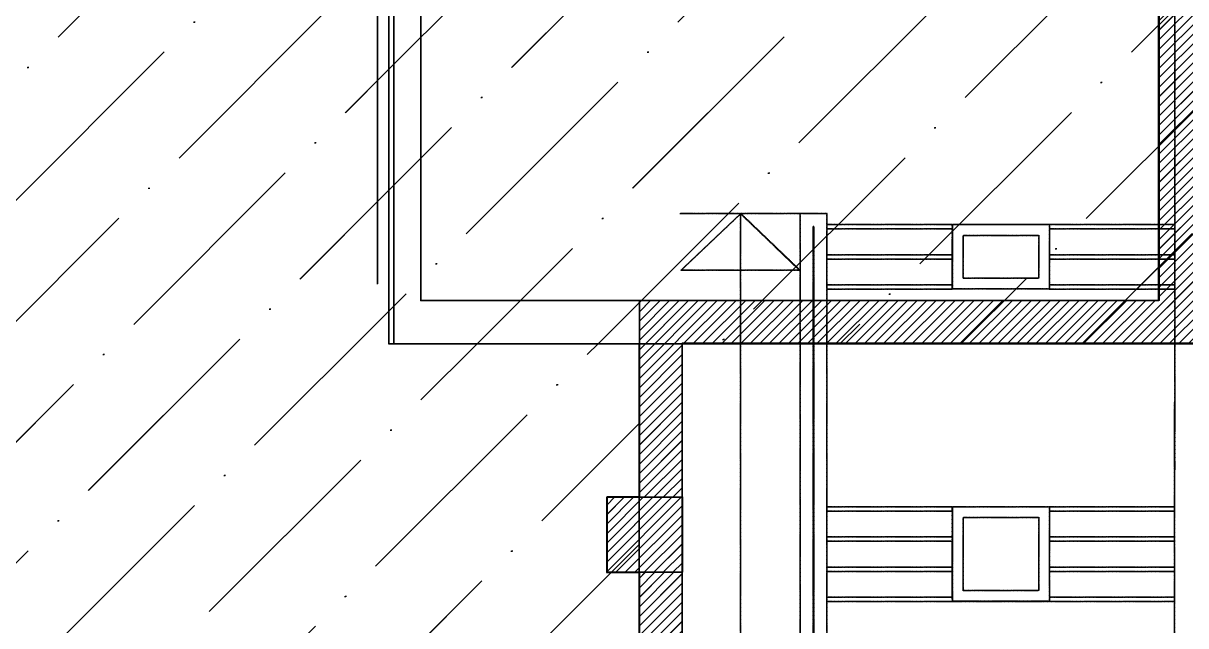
# Model space of a CAD drawing. Header units: inches. Extents: x 4821 to 127877, y 58012 to 433683.
# Drawn here: x 75381 to 86170, y 376889 to 382483 of the extents above; entities that cross this region are included whole.
import ezdxf

# ---------------------------------------------------------------- set-up
doc = ezdxf.new("R2010")
doc.units = ezdxf.units.IN
doc.header["$MEASUREMENT"] = 0
doc.linetypes.add('DASHED2', pattern=[9.525, 6.35, -3.175])
for name, color, linetype in [('A-FLOR-IDEN', 11, 'Continuous'), ('A-LIN-10', 8, 'Continuous'), ('A-WAL-CMU', 7, 'Continuous'), ('A-WALL', 53, 'Continuous'), ('Cloums$0$A-COL-HAT', 8, 'Continuous'), ('Cloums$0$A-COL-RFC', 210, 'Continuous'), ('HA', 9, 'Continuous'), ('NECB-COLUM', 50, 'Continuous')]:
    doc.layers.add(name, color=color, linetype=linetype)
pattern_1 = [(45, (-1206225.3, -363005.7), (420.9495, 1543.4815), [1984.375, -396.875, 0, -396.875])]
pattern_2 = [(45, (-1206228.7, -363008.7), (420.9495, 1543.4815), [1984.375, -396.875, 0, -396.875])]

# ---------------------------------------------------------------- blocks, each defined once
blk = doc.blocks.new('COL BASEMT')
at = {"layer": 'Cloums$0$A-COL-HAT'}
h = blk.add_hatch(dxfattribs=at)
h.set_pattern_fill('ANSI31', color=256, scale=500)
h.set_pattern_definition([(45, (1452118.876, 42013.15), (-44.194174, 44.194174), [])])
h.paths.add_polyline_path([(1693547, 345626), (1693947, 345626), (1693951, 348876), (1693547, 348876)])
h.paths.add_polyline_path([(1688722, 335901), (1689122, 335901), (1689122, 337327), (1693949, 337327), (1693947, 345126), (1693547, 345126), (1693547, 337727), (1688722, 337727)])
h.paths.add_polyline_path([(1641272, 335201), (1640874, 335201), (1640872, 323973), (1689122, 323973), (1689121, 335201), (1688722, 335201), (1688722, 324373), (1641272, 324373)])
edge = h.paths.add_edge_path()
edge.add_line((1636447, 345126), (1636047, 345126))
edge.add_line((1636047, 345126), (1636049, 337699))
edge.add_arc((1626263, 338211), 9799, 305.315, 357.0043, ccw=False)
edge.add_line((1631928, 330215), (1632172, 329896))
edge.add_arc((1626337, 338141), 10101, 305.2859, 355.3752)
edge.add_line((1636405, 337327), (1640874, 337327))
edge.add_line((1640874, 337327), (1640874, 335901))
edge.add_line((1640874, 335901), (1641272, 335901))
edge.add_line((1641272, 335901), (1641272, 337726))
edge.add_line((1641272, 337726), (1636447, 337726))
edge.add_line((1636447, 337726), (1636447, 345126))
h.paths.add_polyline_path([(1636047, 345626), (1636447, 345626), (1636447, 348876), (1636049, 348876)])
h = blk.add_hatch(dxfattribs=at)
h.set_pattern_fill('ANSI31', color=256, scale=500)
h.set_pattern_definition([(45, (1627160.45, 320744.09), (-44.194174, 44.194174), [])])
h.paths.add_polyline_path([(1688422, 335901), (1689122, 335901), (1689122, 335201), (1688422, 335201)])
at = {"layer": 'Cloums$0$A-COL-RFC', "linetype": 'Continuous'}
for points in [[(1693547, 345126), (1693547, 337726), (1688722, 337726), (1688722, 335901)], [(1689122, 335901), (1689122, 337326), (1693947, 337326), (1693947, 345126)], [(1636404, 337326), (1640872, 337326), (1640872, 323973), (1689122, 323973), (1689122, 335201)], [(1688722, 335201), (1688722, 324373), (1641272, 324373), (1641272, 335201)]]:
    blk.add_lwpolyline(points, dxfattribs=at)
blk.add_lwpolyline([(1689122, 335201), (1688422, 335201), (1688422, 335901), (1689122, 335901)], close=True, dxfattribs=at)

msp = doc.modelspace()

# ---------------------------------------------------------------- hatches: boundary and pattern name
at = {"layer": 'A-WALL'}
h = msp.add_hatch(dxfattribs=at)
h.set_pattern_fill('ANSI36', color=5, scale=250)
h.set_pattern_definition(pattern_2)
h.paths.add_polyline_path([(78770.3, 396057.4), (86318.1, 396057.4), (92312.4, 396057.4), (92311.4, 402332.3), (76621.2, 402332.4), (76621.2, 407057.3), (28720.3, 407057.3), (28720.3, 402332.3), (22420.5, 402332.3), (22416.4, 396178.8), (35923.5, 396107.4), (35923.5, 387307.4), (28820.3, 387307.4), (28820.4, 379907.3), (33642.6, 379907.3), (33642.6, 366602.4), (81095.3, 366554.5), (81093.9, 379507), (78770.3, 379507.4)])
h = msp.add_hatch(dxfattribs=at)
h.set_pattern_fill('ANSI36', color=5, scale=250)
h.set_pattern_definition(pattern_1)
h.paths.add_polyline_path([(78773.7, 396060.4), (86321.5, 396060.4), (92315.8, 396060.4), (92314.8, 402335.3), (76624.6, 402335.4), (76624.6, 407060.3), (28723.7, 407060.3), (28723.7, 402335.3), (22423.9, 402335.3), (22419.8, 396181.8), (35926.9, 396110.4), (35926.9, 387310.4), (28823.7, 387310.4), (28823.8, 379910.3), (33646, 379910.3), (33646, 366605.3), (81098.7, 366557.5), (81097.3, 379510), (78773.7, 379510.4)])
h = msp.add_hatch(dxfattribs=at)
h.set_pattern_fill('ANSI36', color=3, scale=250)
h.set_pattern_definition(pattern_2)
h.paths.add_polyline_path([(86318.1, 396057.4), (78770.3, 396057.4), (78770.3, 379507.4), (86318.1, 379507.4)])
h.paths.add_polyline_path([(35923.5, 396107.4), (28820.3, 396107.4), (28820.3, 387307.4), (35923.5, 387307.4)])
h = msp.add_hatch(dxfattribs=at)
h.set_pattern_fill('ANSI36', color=3, scale=250)
h.set_pattern_definition(pattern_1)
h.paths.add_polyline_path([(86321.5, 396060.4), (78773.7, 396060.4), (78773.7, 379510.4), (86321.5, 379510.4)])
h.paths.add_polyline_path([(35926.9, 396110.4), (28823.7, 396110.4), (28823.7, 387310.4), (35926.9, 387310.4)])

# ---------------------------------------------------------------- linework, layer by layer
at = {"layer": 'A-FLOR-IDEN', "elevation": 0}
for points in [[(78664.3, 395828.8), (78664.8, 380062.1)], [(78667.7, 395831.8), (78668.2, 380065.1)]]:
    msp.add_lwpolyline(points, dxfattribs=at)
at = {"layer": 'A-LIN-10', "linetype": 'DASHED2', "ltscale": 0.1}
for p, q in [((82838, 380614), (86067.7, 380614)), ((82838, 380574), (84003.3, 380574)), ((82841.4, 380617), (86071.1, 380617)), ((82841.4, 380577), (84006.7, 380577)), ((84902.4, 380574), (86067.7, 380574)), ((84905.8, 380577), (86071.1, 380577)), ((82838, 380334), (84003.3, 380334)), ((82841.4, 380337), (84006.7, 380337)), ((84902.4, 380334), (86067.7, 380334)), ((84905.8, 380337), (86071.1, 380337)), ((82838, 380294), (84003.3, 380294)), ((82841.4, 380297), (84006.7, 380297)), ((84902.4, 380294), (86067.7, 380294)), ((84905.8, 380297), (86071.1, 380297)), ((82838, 380054), (84003.3, 380054)), ((82838, 380014), (84003.3, 380014)), ((82841.4, 380057), (84006.7, 380057)), ((82841.4, 380017), (84006.7, 380017)), ((84902.4, 380054), (86067.7, 380054)), ((84902.4, 380014), (86067.7, 380014)), ((84905.8, 380057), (86071.1, 380057)), ((84905.8, 380017), (86071.1, 380017)), ((82838, 377994), (84003.3, 377994)), ((82838, 377954), (84003.3, 377954)), ((82841.4, 377997), (84006.7, 377997)), ((82841.4, 377957), (84006.7, 377957)), ((84902.4, 377994), (86067.7, 377994)), ((84902.4, 377954), (86067.7, 377954)), ((84905.8, 377997), (86071.1, 377997)), ((84905.8, 377957), (86071.1, 377957)), ((82838, 377714), (84003.2, 377714)), ((82838, 377674), (84003.2, 377674)), ((82841.4, 377717), (84006.6, 377717)), ((82841.4, 377677), (84006.6, 377677)), ((84902.4, 377714), (86067.7, 377714)), ((84902.4, 377674), (86067.7, 377674)), ((84905.8, 377717), (86071.1, 377717)), ((84905.8, 377677), (86071.1, 377677)), ((82838, 377434), (84003.2, 377434)), ((82841.4, 377437), (84006.6, 377437)), ((84902.4, 377434), (86067.7, 377434)), ((84905.8, 377437), (86071.1, 377437)), ((82838, 377394), (84003.2, 377394)), ((82841.4, 377397), (84006.6, 377397)), ((84902.4, 377394), (86067.7, 377394)), ((84905.8, 377397), (86071.1, 377397)), ((82838, 377154), (84003.2, 377154)), ((82838, 377114), (86067.7, 377114)), ((82841.4, 377157), (84006.6, 377157)), ((82841.4, 377117), (86071.1, 377117)), ((84902.3, 377154), (86067.7, 377154)), ((84905.7, 377157), (86071.1, 377157))]:
    msp.add_line(p, q, dxfattribs=at)
for points in [[(86068, 387707.5), (86059.1, 369164.2)], [(86071.4, 387710.5), (86062.5, 369167.2)], [(82588, 380713.4), (81473, 380713.4)], [(82591.4, 380716.4), (81476.4, 380716.4)], [(82036.7, 372564), (82038, 380713.4), (82588, 380186.6), (81482.2, 380186.6), (82038, 380713.4)], [(82040.1, 372567), (82041.4, 380716.4), (82591.4, 380189.6), (81485.6, 380189.6), (82041.4, 380716.4)]]:
    msp.add_lwpolyline(points, dxfattribs=at)
for points in [[(82586.7, 372564), (82836.7, 372564), (82838, 380713.4), (82588, 380713.4)], [(82590.1, 372567), (82840.1, 372567), (82841.4, 380716.4), (82591.4, 380716.4)], [(82706.7, 372684), (82716.7, 372684), (82718, 380593.4), (82708, 380593.4)], [(82710.1, 372687), (82720.1, 372687), (82721.4, 380596.4), (82711.4, 380596.4)], [(84902.4, 380014), (84003.3, 380014), (84003.3, 380614), (84902.4, 380614)], [(84905.8, 380017), (84006.7, 380017), (84006.7, 380617), (84905.8, 380617)], [(84802.4, 380114), (84103.3, 380114), (84103.3, 380514), (84802.4, 380514)], [(84805.8, 380117), (84106.7, 380117), (84106.7, 380517), (84805.8, 380517)], [(84003.3, 377994), (84902.3, 377994), (84902.3, 377114), (84003.3, 377114)], [(84006.7, 377997), (84905.7, 377997), (84905.7, 377117), (84006.7, 377117)], [(84103.3, 377894), (84802.4, 377894), (84802.4, 377214), (84103.3, 377214)], [(84106.7, 377897), (84805.8, 377897), (84805.8, 377217), (84106.7, 377217)]]:
    msp.add_lwpolyline(points, close=True, dxfattribs=at)
at = {"layer": 'A-WAL-CMU'}
for p, q in [((85920.3, 387307.4), (85920.3, 379907.4)), ((85923.7, 387310.4), (85923.7, 379910.3)), ((79067.2, 382808.2), (79067.2, 379907.4)), ((79070.6, 382811.1), (79070.6, 379910.4)), ((85920.3, 379907.4), (79067.2, 379907.4)), ((85923.7, 379910.3), (79070.6, 379910.4)), ((86323.9, 379508.4), (81491.7, 379508.5)), ((86327.3, 379511.4), (81495.1, 379511.5)), ((81093.6, 377382.3), (81091.7, 367054.5)), ((81097, 377385.3), (81095.1, 367057.4))]:
    msp.add_line(p, q, dxfattribs=at)
for points in [[(81091.4, 379908.8), (85916.3, 379908.8), (85920.3, 387307.4), (78817.2, 387307.5), (78817.2, 388007.4)], [(81094.8, 379911.7), (85919.7, 379911.7), (85923.7, 387310.4), (78820.6, 387310.4), (78820.6, 388010.4)], [(78817.2, 382808.2), (78817.2, 379507.4), (81093.9, 379507.4), (81093.7, 378082.3)], [(78820.6, 382811.1), (78820.6, 379510.4), (81097.3, 379510.4), (81097.1, 378085.3)], [(81493.9, 379508.5), (81493, 374232.3)], [(81497.3, 379511.5), (81496.4, 374235.3)], [(81093.7, 378082.3), (80795.3, 378082.3), (80795.3, 377382.3), (81093.6, 377382.3)], [(81097.1, 378085.3), (80798.7, 378085.3), (80798.7, 377385.3), (81097, 377385.3)]]:
    msp.add_lwpolyline(points, dxfattribs=at)
at = {"layer": 'HA', "color": 1}
for points in [[(81095.3, 366554.5), (33642.6, 366602.4), (33642.6, 379907.3), (28820.4, 379907.3), (28820.3, 387307.4), (35923.5, 387307.4), (35923.5, 396107.4), (22416.4, 396178.8), (22420.5, 402332.3), (28720.3, 402332.3), (28720.3, 407057.3), (76621.2, 407057.3), (76621.2, 402332.4), (92311.4, 402332.3), (92312.4, 396057.4), (78770.3, 396057.4), (78770.3, 379507.4), (81093.9, 379507), (81095.3, 366554.5)], [(81098.7, 366557.5), (33646, 366605.3), (33646, 379910.3), (28823.8, 379910.3), (28823.7, 387310.4), (35926.9, 387310.4), (35926.9, 396110.4), (22419.8, 396181.8), (22423.9, 402335.3), (28723.7, 402335.3), (28723.7, 407060.3), (76624.6, 407060.3), (76624.6, 402335.4), (92314.8, 402335.3), (92315.8, 396060.4), (78773.7, 396060.4), (78773.7, 379510.4), (81097.3, 379510), (81098.7, 366557.5)]]:
    msp.add_lwpolyline(points, dxfattribs=at)
for points in [[(78770.3, 379507.4), (86318.1, 379507.4), (86318.1, 396057.4), (78770.3, 396057.4)], [(78770.3, 379507.4), (86318.1, 379507.4), (86318.1, 396057.4), (78770.3, 396057.4)], [(78773.7, 379510.4), (86321.5, 379510.4), (86321.5, 396060.4), (78773.7, 396060.4)], [(78773.7, 379510.4), (86321.5, 379510.4), (86321.5, 396060.4), (78773.7, 396060.4)]]:
    msp.add_lwpolyline(points, close=True, dxfattribs=at)

# ---------------------------------------------------------------- block references
at = {"layer": 'NECB-COLUM'}
for p in [(-1607626.5, 42181.5), (-1607623.1, 42184.4)]:
    msp.add_blockref('COL BASEMT', p, dxfattribs=at)

doc.saveas('drawing.dxf')
